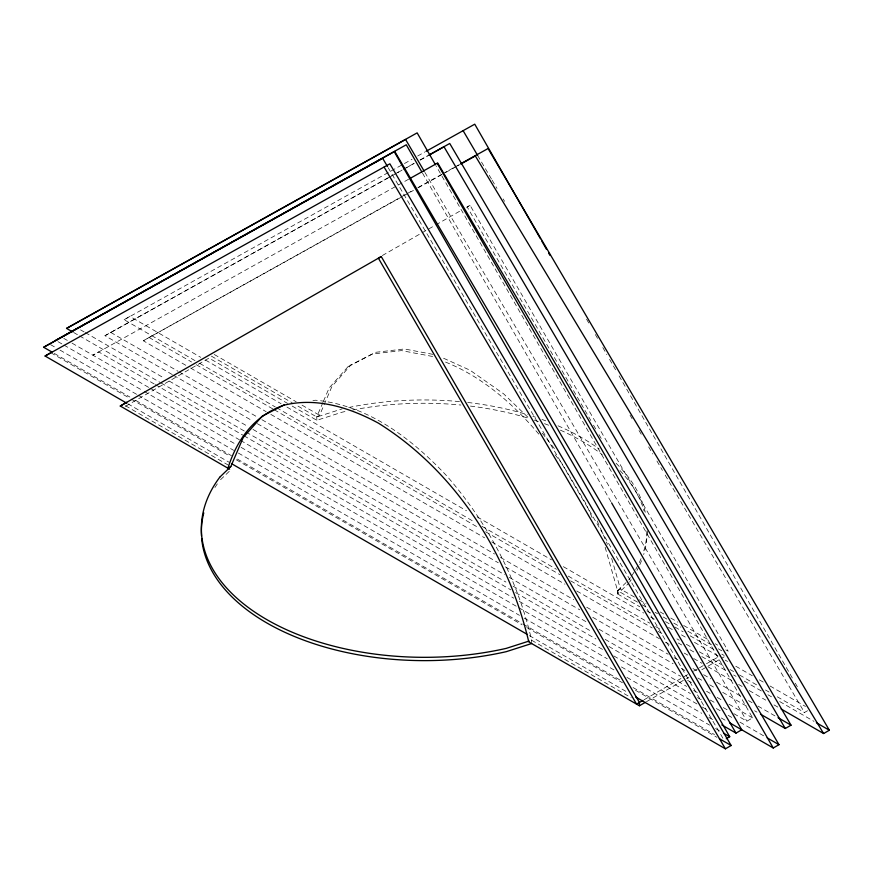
<?xml version="1.0" encoding="UTF-8"?>
<svg xmlns="http://www.w3.org/2000/svg" width="873" height="873" viewBox="0 0 873 873"><rect width="100%" height="100%" fill="white"/><g stroke="black" fill="none" stroke-linecap="round" stroke-linejoin="round"><path stroke-width="0.65" stroke-dasharray="4.37 3.27" d="M322.934 402.453L316.724 416.945L319.594 415.297L332.013 386.303L350.913 364.979L375.423 352.332L404.363 348.96L435.06 354.754M323.457 401.242L329.143 387.95L348.054 366.638L350.913 364.979M220.574 479.703L230.799 469.849M617.658 590.683L626.083 582.564M605.142 547.295L617.56 590.639L617.56 593.935L628.811 583.24M195.017 360.636L124.152 319.714L129.881 316.408L200.746 357.33M172.297 374.572L104.978 335.701L387.874 177.95M185.818 365.296L143.292 340.754L400.03 197.582M725.856 649.85L728.202 651.203L470.056 205.297L467.186 206.956L590.803 420.47M125.472 406.327L209.04 358.072L287.533 403.391M634.485 597.099L620.43 588.98L617.56 590.639L637.552 602.174M644.121 699.742L687.673 674.6M693.555 671.206L698.269 668.489M699.448 667.812L705.329 664.408M706.508 663.731L720.629 655.579M646.478 701.685L685.316 679.259M686.494 678.583L688.852 677.219M701.794 669.744L724.164 656.834M733.887 713.688L746.884 721.185L752.613 717.879L436.129 165.968M777.308 696.818L804.48 712.499L810.209 709.192M382.319 255.549L434.689 225.55M435.867 224.874L461.806 210.022M466.52 207.327L470.056 205.297M124.152 319.714L412.034 159.301M417.665 156.005L424.802 152.022M389.063 177.284L393.821 174.633M395.011 173.967L402.147 169.995M403.337 169.329L415.242 162.705M420 160.054L428.327 155.405M104.978 335.701L390.471 176.619M391.661 175.953L396.429 173.301M397.619 172.636L404.756 168.664M405.945 167.998L414.271 163.36M420.219 160.043L427.355 156.06M408.619 179.238L92.92 355.202L98.649 351.895L154.161 383.945M401.22 196.916L405.978 194.264M407.167 193.599L413.115 190.292M417.872 187.64L441.662 174.382M442.851 173.716L453.556 167.747M454.746 167.092L459.504 164.44M143.292 340.754L402.737 196.36M403.926 195.694L413.453 190.401M418.211 187.75L444.39 173.181M445.579 172.516L456.295 166.557M457.485 165.892L459.864 164.571M348.054 366.638L372.553 353.991L401.504 350.608L433.532 356.653M297.999 406.131L316.812 416.999L342.216 408.859M292.215 406.098L316.812 420.295L342.216 412.165A223.139 128.833 0 0 1 346.101 411.347M312.949 400.521L315.579 400.216C368.1 405.017 411.86 438.846 446.867 476.014C487.789 522.992 517.733 579.388 531.635 640.247L531.635 643.543M443.604 358.257L470.012 370.196L503.623 393.821L528.852 418.189M445.536 362.088C482.736 377.005 513.848 404.472 539.405 434.819M214.245 354.471L296.176 401.776M302.036 405.159L319.594 415.297M639.167 599.806L646.195 603.865M660.261 611.973L663.775 614.003M670.802 618.062L677.83 622.122M683.69 625.505L709.454 640.378M715.314 643.761L717.661 645.114M211.386 356.129L292.149 402.759M642.233 604.88L648.082 608.252M655.11 612.311L657.445 613.664M663.305 617.036L666.819 619.066M673.836 623.126L680.864 627.174M687.88 631.234L712.466 645.42M718.315 648.803L721.829 650.832M617.56 593.935L639.822 606.779M646.849 610.838L651.531 613.544M665.597 621.663L669.111 623.693M674.96 627.076L683.166 631.812M690.194 635.86L714.791 650.069M721.818 654.128L724.164 655.481M205.471 360.058L281.062 403.697M286.966 407.102L466.498 510.76M477.127 516.892L551.54 559.855M563.347 566.675L643.674 613.042M650.756 617.135L654.303 619.175M668.467 627.36L673.192 630.088M681.464 634.867L686.189 637.596M694.461 642.364L718.075 656.005M725.168 660.097L727.525 661.461M735.797 666.23L752.33 675.778M759.423 679.871L764.148 682.599M770.051 686.003L805.484 706.464M199.742 363.364L275.333 407.004M276.512 407.68L474.945 522.25M482.027 526.343L556.439 569.294M568.258 576.115L649.752 623.169M655.656 626.574L661.559 629.99M676.913 638.85L679.281 640.215M686.364 644.307L692.267 647.722M699.36 651.815L722.986 665.444M730.068 669.536L733.615 671.588M739.518 674.993L757.229 685.229M765.501 689.997L769.048 692.038M149.021 337.447L191.547 361.989M196.272 364.718L273.042 409.044M274.22 409.732L478.557 527.696M485.639 531.788L560.051 574.75M570.68 580.883L652.186 627.938M658.089 631.354L663.993 634.758M678.168 642.943L681.715 644.983M689.976 649.763L695.879 653.168M701.794 656.583L726.587 670.9M733.68 674.993L736.037 676.357M744.309 681.126L762.031 691.361M767.934 694.766L771.47 696.818M779.742 701.586L813.996 721.36M190.543 368.024L266.134 411.674M270.859 414.402L484.635 537.823M491.728 541.915L564.951 584.19M576.769 591.01L659.442 638.752M665.346 642.157L670.071 644.885M684.246 653.069L687.793 655.11M693.697 658.526L701.968 663.294M707.872 666.71L732.676 681.027M738.58 684.432L742.126 686.484M749.209 690.576L765.752 700.124M774.013 704.893L778.738 707.621M110.696 332.395L178.027 371.265M179.205 371.942L257.164 416.956M261.889 419.684L494.565 554.017M500.469 557.421L573.703 599.707M586.689 607.204L668.194 654.259M674.098 657.664L678.823 660.392M692.998 668.576L697.723 671.304M703.627 674.72L710.709 678.812M716.613 682.217L741.417 696.534M748.51 700.626L752.046 702.678M757.96 706.082L775.671 716.307M173.476 375.248L252.613 420.939M257.339 423.667L498.287 562.779M505.369 566.872L579.781 609.834M592.778 617.331L673.094 663.698M681.366 668.478L684.901 670.519M697.898 678.026L703.802 681.431M709.705 684.847L715.609 688.251M722.702 692.344L747.506 706.661M754.588 710.753L756.956 712.117M80.556 329.874L84.092 331.915M85.281 332.602L164.408 378.282M169.133 381.01L248.27 426.701M252.995 429.429L504.572 574.674M509.297 577.402L587.256 622.416M599.064 629.237L680.558 676.28M687.651 680.373L692.376 683.101M706.552 691.285L710.087 693.337M717.18 697.418L721.906 700.146M728.988 704.238L752.613 717.879M73.648 332.493L78.363 335.221M79.552 335.909L159.868 382.276M161.047 382.963L244.909 431.371M246.088 432.059L505.936 582.073M513.018 586.165L592.156 631.856M605.153 639.363L686.647 686.407M693.729 690.499L697.276 692.551M710.273 700.048L716.176 703.463M723.259 707.545L729.162 710.96M155.35 384.633L242.749 435.092M243.927 435.769L510.869 589.886M515.594 592.614L595.91 638.981M608.896 646.478L690.39 693.533M697.483 697.625L702.208 700.353M716.384 708.538L721.109 711.266M728.191 715.358L731.738 717.399M739.998 722.178L764.803 736.496M63.773 338.375L67.308 340.415M72.033 343.144L148.814 387.47M149.992 388.147L239.388 439.763M240.566 440.439L513.782 598.18M519.315 601.377L603.538 650.003M613.795 655.929L697.658 704.347M702.383 707.075L708.658 710.698M721.284 717.977L727.187 721.393M58.044 341.681L62.769 344.409M63.947 345.086L143.085 390.777M144.263 391.453L235.208 443.964M241.112 447.38L517.503 606.942M518.682 607.63L607.259 658.766M621.434 666.95L701.75 713.317M708.843 717.41L714.747 720.825M50.558 344.639L55.283 347.367M60.008 350.095L136.777 394.41M137.967 395.098L233.637 450.326M238.362 453.054L519.468 615.356M524.193 618.084L613.959 669.907M626.945 677.404L709.629 725.147M715.533 728.551L721.436 731.967M54.279 353.401L129.87 397.04M135.773 400.445L231.443 455.684M237.358 459.089L521.999 623.431M523.189 624.119L621.216 680.711M633.034 687.531L714.529 734.586M50.82 352.725L129.957 398.415M131.136 399.092L230.352 456.372M236.256 459.787L522.087 624.806M526.812 627.534L622.482 682.773M635.479 690.27L716.973 737.325M127.774 403.763L229.348 462.406M529.354 635.62L627.392 692.213M125.461 405.738L228.464 465.2M531.635 640.247L631.212 697.734M542.264 433.172L554.671 448.94M555.119 454.8L561.732 463.214L586.241 504.147L592.178 517.711M477.662 155.481L491.455 178.987M492.143 180.154L496.966 188.382M503.175 198.957L504.55 201.314M630.044 415.188L632.107 418.713M639.003 430.465L642.452 436.336M648.661 446.921L652.797 453.971M656.933 461.02L662.443 470.416M665.204 475.119L804.48 712.499M424.9 172.396L746.884 721.185M388.201 167.747L723.979 740.042M593.531 425.184L596.259 429.909M598.998 434.623L601.726 439.337M586.569 319.191L589.275 323.916M595.375 334.555L598.081 339.281M602.828 347.552L606.899 354.645M609.605 359.37L615.705 370.01M619.099 375.914L792.586 678.463M795.292 683.188L797.333 686.735M422.532 173.149L610.936 501.691M597.208 520.985L607.466 544.414M611.657 558.393L620.43 588.98M617.931 590.421L617.931 593.727M316.812 416.999L316.812 420.295M214.922 487.527A223.139 128.833 0 0 1 218.043 482.889M647.046 531.537A223.139 128.833 0 0 1 642.866 553.744M641.022 558.633A223.139 128.833 0 0 1 634.977 570.658M634.267 571.837A223.139 128.833 0 0 1 631.223 576.507M630.415 577.653A223.139 128.833 0 0 1 628.756 579.934M348.698 407.505A223.139 128.833 0 0 1 459.569 401.602M467.732 402.464A223.139 128.833 0 0 1 527.608 414.697M532.89 416.356A223.139 128.833 0 0 1 535.509 417.207M541.958 419.444A223.139 128.833 0 0 1 545.767 420.851M558.033 425.806A223.139 128.833 0 0 1 599.194 449.028M616.098 463.29A223.139 128.833 0 0 1 645.376 512.822M647.079 530.773A223.139 128.833 0 0 1 643.663 554.595M641.513 560.706A223.139 128.833 0 0 1 639.418 565.573M638.85 566.784A223.139 128.833 0 0 1 637.006 570.385M631.223 579.803A223.139 128.833 0 0 1 629.597 582.095M352.616 410.015A223.139 128.833 0 0 1 460.922 405.039M470.46 406.087A223.139 128.833 0 0 1 528.929 418.396M534.2 420.077A223.139 128.833 0 0 1 539.394 421.834M544.501 423.678A223.139 128.833 0 0 1 549.521 425.588M560.401 430.149A223.139 128.833 0 0 1 602.228 454.604M619.961 470.514A223.139 128.833 0 0 1 644.143 511.207"/><path stroke-width="1.31" d="M219.647 477.302L230.799 466.553L243.218 437.559L262.129 416.246L284.292 404.799M72.459 331.816L66.555 328.401L417.152 132.871L435.452 164.779M51.922 352.037L43.65 347.258L394.716 151.4L736.004 733.102L741.734 729.795L611.613 502.881M55.676 340.317L406.272 144.787L421.855 171.97M126.596 403.086L45.09 356.031L50.82 352.725M229.632 469.172L120.256 406.032L126.65 402.344M230.799 466.553L227.94 468.212C236.998 439.261 254.327 415.526 283.769 405.247C316.495 397.106 349.56 407.505 378.358 423.11C455.75 471.442 507.999 553.973 528.776 641.895L639.418 705.766L639.418 702.47L381.261 256.564L378.402 258.212L636.548 704.118L642.943 700.43M639.418 705.766L645.3 702.361M726.271 738.722L729.708 736.736L394.247 151.727M635.653 696.992L725.419 748.816L731.148 745.509L389.86 163.808L45.09 356.031M760.492 714.169L785.296 728.486L791.025 725.179L449.737 143.478L429.516 154.75M729.544 722.757L773.249 747.986L778.978 744.68L437.689 162.978L409.808 178.572M781.106 708.985L823.621 733.538L829.35 730.232L488.062 148.53L460.693 163.775M120.256 406.032L381.261 256.564M66.555 328.401L405.596 139.484L424.213 171.217M43.65 347.258L382.68 158.34L387.514 166.568M425.991 151.367L474.748 124.184L540.485 238.82M428.545 155.405L444.008 146.784L785.296 728.486M461.053 163.906L475.338 155.961L823.621 733.538M529.103 641.055L506.242 648.377A223.139 128.833 0 0 1 264.104 618.019A223.139 128.833 0 0 1 219.701 477.313M531.635 643.543L506.242 651.673A223.139 128.833 0 0 1 201.663 538.466M816.353 722.724L829.35 730.232M778.039 717.671L791.025 725.179M767.171 737.86L778.978 744.68M721.829 724.917L736.004 733.102M723.804 733.331L729.708 736.736M719.341 738.689L731.148 745.509M231.716 463.77L526.997 634.256M463.192 130.797L477.662 155.481M384.131 167.114L725.419 748.816M541.838 241.188L546.585 249.46M548.615 253.006L549.968 255.374M437.209 163.306L773.249 747.986M201.467 535.771A223.139 128.833 0 0 1 203.769 512.898"/></g></svg>
